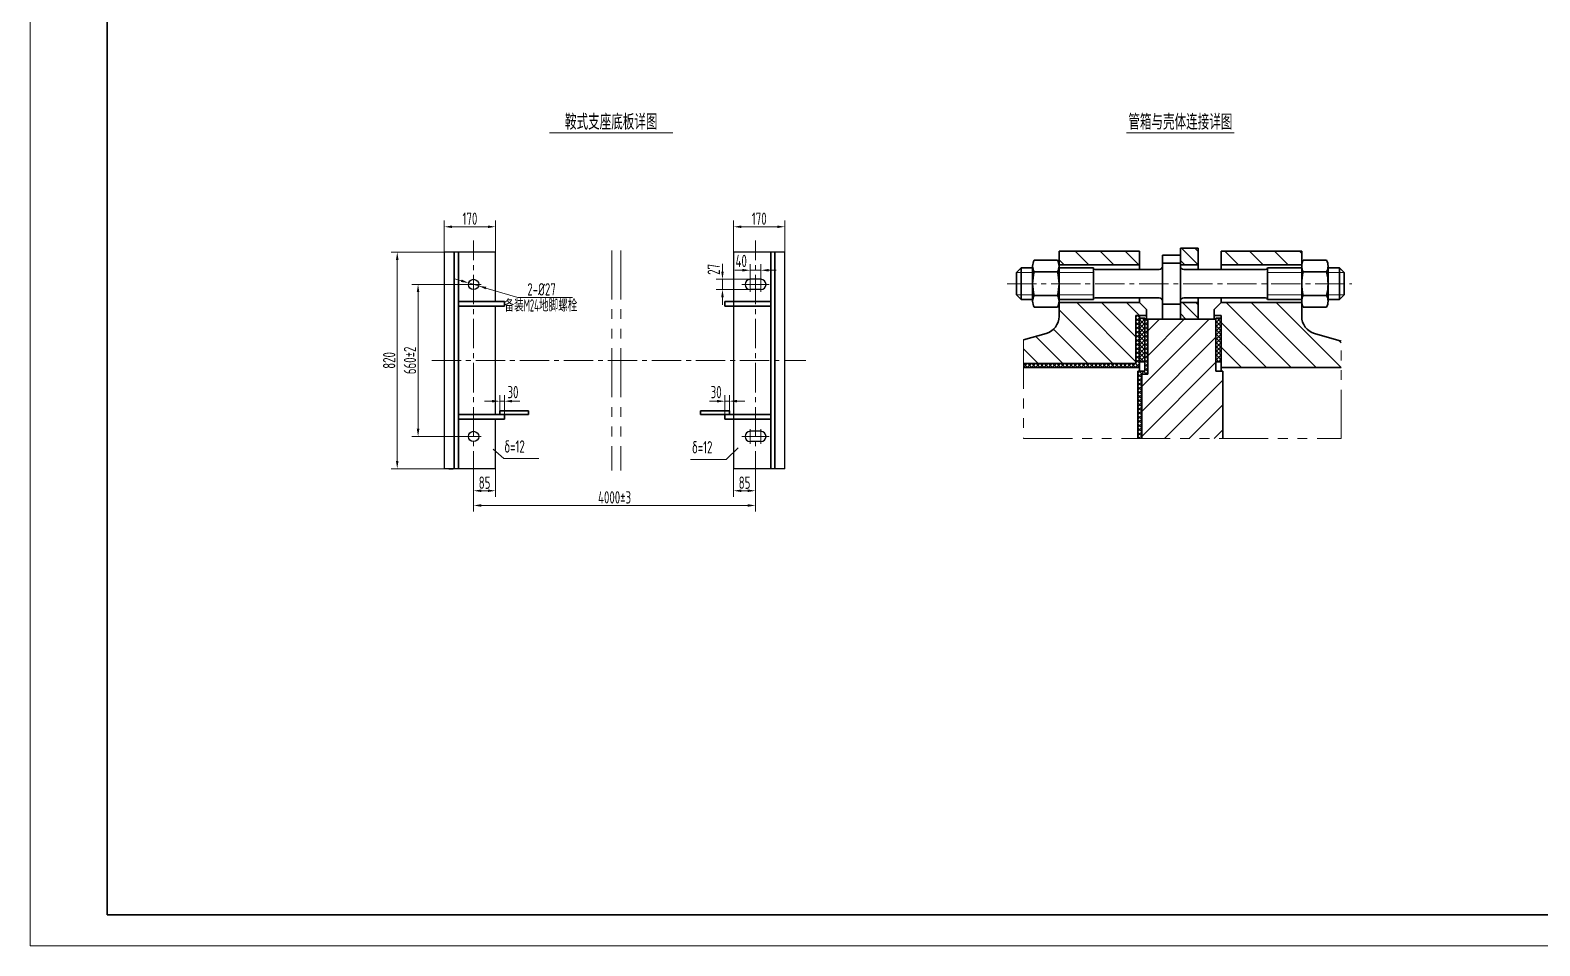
# Model space of a CAD drawing. Header units: millimetres. Extents: x 5765 to 6606, y -201 to 393.
# Drawn here: x 5765 to 6254.8, y -200.6 to 96.4 of the extents above; entities that cross this region are included whole.
import ezdxf
from ezdxf.enums import TextEntityAlignment as Align

# ---------------------------------------------------------------- set-up
doc = ezdxf.new("R2010")
doc.units = ezdxf.units.MM
doc.linetypes.add('CENTER2', pattern=[28.575, 19.05, -3.175, 3.175, -3.175])
doc.linetypes.add('PHANTOM2', pattern=[31.75, 15.875, -3.175, 3.175, -3.175, 3.175, -3.175])
for name, color, linetype, lineweight in [('1粗实线', 7, 'Continuous', 35), ('2细实线', 3, 'Continuous', 13), ('3中心线', 1, 'CENTER2', 13), ('5双点划线', 2, 'PHANTOM2', 13), ('6剖面线', 6, 'Continuous', 13), ('7文本', 2, 'Continuous', 13), ('8标注', 3, 'Continuous', 13), ('9图表', 4, 'Continuous', 13)]:
    doc.layers.add(name, color=color, linetype=linetype, lineweight=lineweight)
doc.styles.add('lanpec', font='bpec_e.shx', dxfattribs={"width": 0.75, "bigfont": 'hztxt.shx'})
doc.styles.add('lanpec-dim', font='bpec_e.shx', dxfattribs={"width": 0.75})
doc.dimstyles.new('lanpec', dxfattribs={"dimtxt": 4, "dimasz": 2.5, "dimexe": 2, "dimexo": 0, "dimtad": 1, "dimdsep": 46, "dimtxsty": 'lanpec-dim', "dimcen": 2.5, "dimclrd": 256, "dimclre": 256, "dimclrt": 256, "dimazin": 0, "dimtfac": 1, "dimtmove": 0, "dimatfit": 3, "dimfxl": 1, "dimlwd": -1, "dimlwe": -1, "dimarcsym": 0})
doc.dimstyles.new('lanpec$3', dxfattribs={"dimtxt": 4, "dimasz": 2.5, "dimexe": 2, "dimexo": 0, "dimtad": 1, "dimtih": 1, "dimtoh": 1, "dimdsep": 46, "dimtxsty": 'lanpec-dim', "dimcen": 2.5, "dimclrd": 256, "dimclre": 256, "dimclrt": 256, "dimazin": 0, "dimtfac": 1, "dimtmove": 0, "dimatfit": 3, "dimfxl": 1, "dimlwd": -1, "dimlwe": -1, "dimarcsym": 0})
pattern_1 = [(135, (5413.7697, 1442.4424), (-4.041115, -4.041115), [])]
pattern_2 = [(45, (4549.5755, 1411.539), (-0.6735192, 0.6735192), []), (135, (4549.5755, 1411.539), (-0.6735192, -0.6735192), [])]
pattern_3 = [(45, (5413.7697, 1442.4424), (-0.6735192, 0.6735192), []), (135, (5413.7697, 1442.4424), (-0.6735192, -0.6735192), [])]

# ---------------------------------------------------------------- blocks, each defined once
blk = doc.blocks.new('A1')
at = {"layer": '1粗实线'}
blk.add_lwpolyline([(-816, 10), (-10, 10), (-10, 584), (-816, 584)], close=True, dxfattribs=at)
at = {"layer": '9图表'}
blk.add_lwpolyline([(-841, 0), (0, 0), (0, 594), (-841, 594)], close=True, dxfattribs=at)
blk = doc.blocks.new('*U25')
at = {"layer": '2细实线'}
blk.add_line((-17.5, 0), (17.5, 0), dxfattribs=at)
at = {"layer": '7文本', "style": 'lanpec', "width": 0.75}
for tag, height, p in [('节点图名称', 5, (0, 3.5)), ('比例', 4, (0, -3.25))]:
    blk.add_attdef(tag, text='', height=height, dxfattribs=at).set_placement(p, align=Align.MIDDLE_CENTER)
blk = doc.blocks.new('*D29')
at = {"layer": '8标注', "transparency": 16777216}
for p, q in [((5899.36, 24.44), (5899.36, 34.68)), ((5916, 24.44), (5916, 34.68)), ((5901.86, 32.68), (5913.5, 32.68))]:
    blk.add_line(p, q, dxfattribs=at)
for points in [[(5901.86, 33.09), (5901.86, 32.26), (5899.36, 32.68)], [(5913.5, 33.09), (5913.5, 32.26), (5916, 32.68)]]:
    blk.add_solid(points, dxfattribs=at)
at = {"layer": 'Defpoints', "color": 0, "transparency": 16777216}
for p in [(5916, 32.68), (5899.36, 24.44), (5916, 24.44)]:
    blk.add_point(p, dxfattribs=at)
at = {"layer": '8标注', "transparency": 16777216, "insert": (5907.68, 35.3), "char_height": 4, "attachment_point": 5, "style": 'lanpec-dim'}
blk.add_mtext('170', dxfattribs=at)
blk = doc.blocks.new('*D55')
at = {"layer": '8标注', "transparency": 16777216}
for p, q in [((5993.23, 24.44), (5993.23, 34.68)), ((6009.86, 24.44), (6009.86, 34.68)), ((5995.73, 32.68), (6007.36, 32.68))]:
    blk.add_line(p, q, dxfattribs=at)
for points in [[(5995.73, 33.09), (5995.73, 32.26), (5993.23, 32.68)], [(6007.36, 33.09), (6007.36, 32.26), (6009.86, 32.68)]]:
    blk.add_solid(points, dxfattribs=at)
at = {"layer": 'Defpoints', "color": 0, "transparency": 16777216}
for p in [(6009.86, 32.68), (5993.23, 24.44), (6009.86, 24.44)]:
    blk.add_point(p, dxfattribs=at)
at = {"layer": '8标注', "transparency": 16777216, "insert": (6001.54, 35.3), "char_height": 4, "attachment_point": 5, "style": 'lanpec-dim'}
blk.add_mtext('170', dxfattribs=at)
blk = doc.blocks.new('*D30')
at = {"layer": '8标注', "transparency": 16777216}
for p, q in [((5908.88, -49.61), (5908.88, -59.73)), ((6000.34, -49.61), (6000.34, -59.73)), ((5911.38, -57.73), (5997.84, -57.73))]:
    blk.add_line(p, q, dxfattribs=at)
for points in [[(5911.38, -57.31), (5911.38, -58.15), (5908.88, -57.73)], [(5997.84, -57.31), (5997.84, -58.15), (6000.34, -57.73)]]:
    blk.add_solid(points, dxfattribs=at)
at = {"layer": 'Defpoints', "color": 0, "transparency": 16777216}
for p in [(5908.88, -49.61), (6000.34, -49.61), (6000.34, -57.73)]:
    blk.add_point(p, dxfattribs=at)
at = {"layer": '8标注', "transparency": 16777216, "insert": (5954.61, -55.1), "char_height": 4, "attachment_point": 5, "style": 'lanpec-dim'}
blk.add_mtext('4000%%P3', dxfattribs=at)
blk = doc.blocks.new('*D31')
at = {"layer": '8标注', "transparency": 16777216}
for p, q in [((5989.61, 18.14), (5989.61, 20.64)), ((5998.61, 15.64), (5987.61, 15.64)), ((5989.61, 15.64), (5989.61, 12.32)), ((5998.61, 12.32), (5987.61, 12.32)), ((5989.61, 9.82), (5989.61, 7.32))]:
    blk.add_line(p, q, dxfattribs=at)
for points in [[(5989.2, 18.14), (5990.03, 18.14), (5989.61, 15.64)], [(5989.2, 9.82), (5990.03, 9.82), (5989.61, 12.32)]]:
    blk.add_solid(points, dxfattribs=at)
at = {"layer": 'Defpoints', "color": 0, "transparency": 16777216}
for p in [(5998.61, 15.64), (5989.61, 12.32), (5998.61, 12.32)]:
    blk.add_point(p, dxfattribs=at)
at = {"layer": '8标注', "transparency": 16777216, "insert": (5986.78, 18.86), "char_height": 4, "attachment_point": 5, "rotation": 90, "style": 'lanpec-dim'}
blk.add_mtext('27', dxfattribs=at)
blk = doc.blocks.new('*D32')
at = {"layer": '8标注', "transparency": 16777216}
for p, q in [((5998.61, 15.64), (5998.61, 20.58)), ((6002.08, 15.64), (6002.08, 20.58)), ((5996.11, 18.58), (5993.61, 18.58)), ((6002.08, 18.58), (5998.61, 18.58)), ((6004.58, 18.58), (6007.08, 18.58))]:
    blk.add_line(p, q, dxfattribs=at)
for points in [[(5996.11, 19), (5996.11, 18.16), (5998.61, 18.58)], [(6004.58, 19), (6004.58, 18.16), (6002.08, 18.58)]]:
    blk.add_solid(points, dxfattribs=at)
at = {"layer": 'Defpoints', "color": 0, "transparency": 16777216}
for p in [(5998.61, 18.58), (5998.61, 15.64), (6002.08, 15.64)]:
    blk.add_point(p, dxfattribs=at)
at = {"layer": '8标注', "transparency": 16777216, "insert": (5995.69, 21.58), "char_height": 4, "attachment_point": 5, "style": 'lanpec-dim'}
blk.add_mtext('40', dxfattribs=at)
blk = doc.blocks.new('*D33')
at = {"layer": '8标注', "transparency": 16777216}
for p, q in [((5906.39, 13.98), (5888.86, 13.98)), ((5890.86, 11.48), (5890.86, -32.84)), ((5906.39, -35.34), (5888.86, -35.34))]:
    blk.add_line(p, q, dxfattribs=at)
for points in [[(5890.44, 11.48), (5891.28, 11.48), (5890.86, 13.98)], [(5890.44, -32.84), (5891.28, -32.84), (5890.86, -35.34)]]:
    blk.add_solid(points, dxfattribs=at)
at = {"layer": 'Defpoints', "color": 0, "transparency": 16777216}
for p in [(5906.39, 13.98), (5890.86, -35.34), (5906.39, -35.34)]:
    blk.add_point(p, dxfattribs=at)
at = {"layer": '8标注', "transparency": 16777216, "insert": (5888.24, -10.68), "char_height": 4, "attachment_point": 5, "rotation": 90, "style": 'lanpec-dim'}
blk.add_mtext('660%%P2', dxfattribs=at)
blk = doc.blocks.new('*D34')
at = {"layer": '8标注', "transparency": 16777216}
for p, q in [((5899.36, 24.44), (5882.1, 24.44)), ((5884.1, -43.3), (5884.1, 21.94)), ((5899.36, -45.8), (5882.1, -45.8))]:
    blk.add_line(p, q, dxfattribs=at)
for points in [[(5883.69, 21.94), (5884.52, 21.94), (5884.1, 24.44)], [(5883.69, -43.3), (5884.52, -43.3), (5884.1, -45.8)]]:
    blk.add_solid(points, dxfattribs=at)
at = {"layer": 'Defpoints', "color": 0, "transparency": 16777216}
for p in [(5884.1, 24.44), (5899.36, 24.44), (5899.36, -45.8)]:
    blk.add_point(p, dxfattribs=at)
at = {"layer": '8标注', "transparency": 16777216, "insert": (5881.48, -10.68), "char_height": 4, "attachment_point": 5, "rotation": 90, "style": 'lanpec-dim'}
blk.add_mtext('820', dxfattribs=at)
blk = doc.blocks.new('*D35')
at = {"layer": '8标注', "transparency": 16777216}
for p, q in [((5908.88, -45.8), (5908.88, -54.95)), ((5916, -45.8), (5916, -54.95)), ((5911.38, -52.95), (5913.5, -52.95))]:
    blk.add_line(p, q, dxfattribs=at)
for points in [[(5911.38, -52.54), (5911.38, -53.37), (5908.88, -52.95)], [(5913.5, -52.54), (5913.5, -53.37), (5916, -52.95)]]:
    blk.add_solid(points, dxfattribs=at)
at = {"layer": 'Defpoints', "color": 0, "transparency": 16777216}
for p in [(5908.88, -45.8), (5916, -45.8), (5916, -52.95)]:
    blk.add_point(p, dxfattribs=at)
at = {"layer": '8标注', "transparency": 16777216, "insert": (5912.44, -50.33), "char_height": 4, "attachment_point": 5, "style": 'lanpec-dim'}
blk.add_mtext('85', dxfattribs=at)
blk = doc.blocks.new('*D36')
at = {"layer": '8标注', "transparency": 16777216}
for p, q in [((5993.23, -45.8), (5993.23, -54.95)), ((6000.34, -45.8), (6000.34, -54.95)), ((5997.84, -52.95), (5995.73, -52.95))]:
    blk.add_line(p, q, dxfattribs=at)
for points in [[(5995.73, -52.54), (5995.73, -53.37), (5993.23, -52.95)], [(5997.84, -52.54), (5997.84, -53.37), (6000.34, -52.95)]]:
    blk.add_solid(points, dxfattribs=at)
at = {"layer": 'Defpoints', "color": 0, "transparency": 16777216}
for p in [(5993.23, -45.8), (6000.34, -45.8), (5993.23, -52.95)]:
    blk.add_point(p, dxfattribs=at)
at = {"layer": '8标注', "transparency": 16777216, "insert": (5996.78, -50.33), "char_height": 4, "attachment_point": 5, "style": 'lanpec-dim'}
blk.add_mtext('85', dxfattribs=at)
blk = doc.blocks.new('*D56')
at = {"layer": '8标注', "transparency": 16777216}
for p, q in [((5904.89, 15.16), (5902.49, 15.86)), ((5907.29, 14.45), (5910.48, 13.51)), ((5923.23, 9.75), (5912.87, 12.81)), ((5938, 9.75), (5923.23, 9.75))]:
    blk.add_line(p, q, dxfattribs=at)
for points in [[(5905, 15.56), (5904.77, 14.76), (5907.29, 14.45)], [(5912.99, 13.2), (5912.76, 12.41), (5910.48, 13.51)]]:
    blk.add_solid(points, dxfattribs=at)
at = {"layer": 'Defpoints', "color": 0, "transparency": 16777216}
for p in [(5907.29, 14.45), (5910.48, 13.51)]:
    blk.add_point(p, dxfattribs=at)
at = {"layer": '8标注', "transparency": 16777216, "insert": (5930.93, 12.38), "char_height": 4, "attachment_point": 5, "style": 'lanpec-dim'}
blk.add_mtext('2-%%C27', dxfattribs=at)
blk = doc.blocks.new('*D57')
at = {"layer": '8标注', "transparency": 16777216}
for p, q in [((5914.87, -23.9), (5912.37, -23.9)), ((5917.37, -26.99), (5917.37, -21.9)), ((5917.37, -23.9), (5918.86, -23.9)), ((5918.86, -28.26), (5918.86, -21.9)), ((5921.36, -23.9), (5923.86, -23.9))]:
    blk.add_line(p, q, dxfattribs=at)
for points in [[(5914.87, -23.48), (5914.87, -24.32), (5917.37, -23.9)], [(5921.36, -23.48), (5921.36, -24.32), (5918.86, -23.9)]]:
    blk.add_solid(points, dxfattribs=at)
at = {"layer": 'Defpoints', "color": 0, "transparency": 16777216}
for p in [(5918.86, -23.9), (5917.37, -26.99), (5918.86, -28.26)]:
    blk.add_point(p, dxfattribs=at)
at = {"layer": '8标注', "transparency": 16777216, "insert": (5921.65, -20.95), "char_height": 4, "attachment_point": 5, "style": 'lanpec-dim'}
blk.add_mtext('30', dxfattribs=at)
blk = doc.blocks.new('*D37')
at = {"layer": '8标注', "transparency": 16777216}
for p, q in [((5987.86, -23.9), (5985.36, -23.9)), ((5990.36, -28.26), (5990.36, -21.9)), ((5991.85, -23.9), (5990.36, -23.9)), ((5991.85, -26.99), (5991.85, -21.9)), ((5994.35, -23.9), (5996.85, -23.9))]:
    blk.add_line(p, q, dxfattribs=at)
for points in [[(5987.86, -23.48), (5987.86, -24.32), (5990.36, -23.9)], [(5994.35, -23.48), (5994.35, -24.32), (5991.85, -23.9)]]:
    blk.add_solid(points, dxfattribs=at)
at = {"layer": 'Defpoints', "color": 0, "transparency": 16777216}
for p in [(5990.36, -23.9), (5990.36, -28.26), (5991.85, -26.99)]:
    blk.add_point(p, dxfattribs=at)
at = {"layer": '8标注', "transparency": 16777216, "insert": (5987.57, -20.95), "char_height": 4, "attachment_point": 5, "style": 'lanpec-dim'}
blk.add_mtext('30', dxfattribs=at)
blk = doc.blocks.new('*U28')
at = {"layer": '2细实线'}
blk.add_line((-20, 0), (20, 0), dxfattribs=at)
at = {"layer": '7文本', "style": 'lanpec', "width": 0.75}
for tag, height, p in [('节点图名称', 5, (0, 3.5)), ('比例', 4, (0, -3.25))]:
    blk.add_attdef(tag, text='', height=height, dxfattribs=at).set_placement(p, align=Align.MIDDLE_CENTER)

msp = doc.modelspace()

# ---------------------------------------------------------------- hatches: boundary and pattern name
at = {"layer": '6剖面线', "ltscale": 0.5}
h = msp.add_hatch(dxfattribs=at)
h.set_pattern_fill('ANSI31', color=256, scale=1.8, angle=90, style=0)
h.set_pattern_definition(pattern_1)
h.paths.add_polyline_path([(6124.911, 20.322), (6124.911, 24.777), (6098.799, 24.777), (6098.799, 20.322)])
edge = h.paths.add_edge_path()
edge.add_line((6123.739, 3.887), (6127.215, 3.887))
edge.add_line((6127.215, 3.887), (6127.215, 5.807))
edge.add_line((6127.215, 5.807), (6124.911, 8.111))
edge.add_line((6124.911, 8.111), (6098.799, 8.111))
edge.add_line((6098.799, 8.111), (6098.799, 3.624))
edge.add_arc((6093.039, 3.624), 5.76, -74.0546, 0, ccw=False)
edge.add_line((6094.622, -1.915), (6087.272, -4.014))
edge.add_line((6087.272, -4.014), (6087.272, -11.673))
edge.add_line((6087.272, -11.673), (6123.739, -11.673))
edge.add_line((6123.739, -11.673), (6123.739, 3.887))
h = msp.add_hatch(dxfattribs=at)
h.set_pattern_fill('ANSI31', color=256, scale=0.96, angle=90, style=0)
h.set_pattern_definition([(135, (-8401.272, -2581.7638), (-2.1552615, -2.1552615), [])])
h.paths.add_polyline_path([(6143.919, 25.737), (6138.159, 25.737), (6138.159, 20.322), (6143.919, 20.322)])
h.paths.add_polyline_path([(6143.919, 8.111), (6138.159, 8.111), (6138.159, 2.735), (6143.919, 2.735)])
h = msp.add_hatch(dxfattribs=at)
h.set_pattern_fill('ANSI31', color=256, scale=1.8, angle=90, style=0)
h.set_pattern_definition(pattern_1)
h.paths.add_polyline_path([(6181.697, -1.915, -0.3348603), (6177.519, 3.624), (6177.519, 8.111), (6151.407, 8.111), (6149.103, 5.807), (6149.103, 3.887), (6151.407, 3.887), (6151.407, -13.009), (6190.364, -13.009), (6190.364, -4.391)])
h.paths.add_polyline_path([(6151.407, 24.777), (6151.407, 20.322), (6177.519, 20.322), (6177.519, 24.777)])
h = msp.add_hatch(dxfattribs=at)
h.set_pattern_fill('ANSI37', color=256, scale=0.3, style=0)
h.set_pattern_definition(pattern_2)
h.paths.add_polyline_path([(6087.272, -11.673), (6087.272, -13.009), (6124.911, -13.009), (6124.911, 3.887), (6123.739, 3.887), (6123.739, -11.673)])
h = msp.add_hatch(dxfattribs=at)
h.set_pattern_fill('ANSI37', color=256, scale=0.3, style=0)
h.set_pattern_definition(pattern_2)
h.paths.add_polyline_path([(6124.335, -36.049), (6125.636, -36.049), (6125.636, -15.148), (6127.56, -15.148), (6127.56, 2.735), (6126.639, 2.735), (6126.639, -14.185), (6124.335, -14.185)])
h = msp.add_hatch(dxfattribs=at)
h.set_pattern_fill('ANSI37', color=256, scale=0.3, style=0)
h.set_pattern_definition(pattern_3)
h.paths.add_polyline_path([(6124.911, -11.089), (6126.639, -11.089), (6126.639, 2.991), (6124.911, 2.991)])
at = {"layer": '6剖面线'}
h = msp.add_hatch(dxfattribs=at)
h.set_pattern_fill('ANSI31', color=256, scale=1.8, angle=180, style=0)
h.set_pattern_definition([(225, (6125.865, -18.912), (4.0411, -4.0411), [])])
h.paths.add_polyline_path([(6127.56, 2.735), (6127.56, -15.148), (6126.639, -15.148), (6126.639, -36.049), (6151.983, -36.049), (6151.983, -14.185), (6149.679, -14.185), (6149.679, 2.735)])
h.paths.add_polyline_path([(6126.639, -15.148), (6125.636, -15.148), (6125.636, -36.049), (6126.639, -36.049)])
at = {"layer": '6剖面线', "ltscale": 0.5}
h = msp.add_hatch(dxfattribs=at)
h.set_pattern_fill('ANSI37', color=256, scale=0.3, style=0)
h.set_pattern_definition(pattern_3)
h.paths.add_polyline_path([(6151.407, 2.991), (6149.679, 2.991), (6149.679, -11.089), (6151.407, -11.089)])

# ---------------------------------------------------------------- linework, layer by layer
for p, q in [((5915.997, 24.438), (5899.365, 24.438)), ((5899.365, 24.438), (5899.365, -45.796)), ((5915.997, 8.39), (5915.997, 24.438)), ((6009.858, 24.438), (5993.226, 24.438)), ((5993.226, 24.438), (5993.226, -45.796)), ((6009.858, -45.796), (6009.858, 24.438)), ((6002.076, 15.644), (5998.608, 15.644)), ((6002.076, 12.318), (5998.608, 12.318)), ((5915.997, -28.263), (5915.997, 6.905)), ((5915.997, -45.796), (5915.997, -29.748)), ((6002.076, -33.676), (5998.608, -33.676)), ((6002.076, -37.002), (5998.608, -37.002)), ((5915.997, -45.796), (5899.365, -45.796)), ((5900.805, -45.796), (5902.245, -45.796)), ((6009.858, -45.796), (5993.226, -45.796))]:
    msp.add_line(p, q)
at = {"ltscale": 2}
for centre in [(5908.881, 13.981), (5908.881, -35.339)]:
    msp.add_circle(centre, 1.663, dxfattribs=at)
for centre, start, end in [((5998.608, 13.981), 90, 270), ((6002.076, 13.981), 270, 90), ((5998.608, -35.339), 90, 270), ((6002.076, -35.339), 270, 90)]:
    msp.add_arc(centre, 1.663, start, end)
at = {"layer": '1粗实线'}
for p, q in [((6098.799, 24.777), (6124.911, 24.777)), ((6098.799, 24.777), (6098.799, 3.624)), ((6124.911, 24.777), (6124.911, 18.786)), ((6143.919, 25.737), (6138.159, 25.737)), ((6138.159, 25.737), (6138.159, 2.735)), ((6143.919, 18.786), (6143.919, 25.737)), ((6177.519, 24.777), (6151.407, 24.777)), ((6151.407, 24.777), (6151.407, 18.786)), ((6177.519, 24.777), (6177.519, 3.624)), ((5902.591, 24.438), (5902.591, -45.796)), ((5903.953, 24.438), (5903.953, -45.796)), ((6005.27, 24.438), (6005.27, -45.796)), ((6006.632, 24.438), (6006.632, -45.796)), ((6090.236, 8.514), (6090.236, 19.919)), ((6098.266, 21.82), (6090.769, 21.82)), ((6098.799, 20.322), (6124.911, 20.322)), ((6098.799, 8.514), (6098.799, 19.919)), ((6132.399, 23.433), (6138.159, 23.433)), ((6132.399, 23.433), (6132.399, 2.735)), ((6132.399, 20.832), (6138.159, 20.832)), ((6138.159, 20.322), (6143.919, 20.322)), ((6138.159, 19.938), (6138.159, 19.977)), ((6177.519, 20.322), (6151.407, 20.322)), ((6177.519, 8.514), (6177.519, 19.919)), ((6185.611, 21.82), (6177.991, 21.82)), ((6186.082, 8.514), (6186.082, 19.919)), ((6086.511, 19.401), (6084.975, 17.865)), ((6084.975, 17.865), (6084.975, 10.569)), ((6090.236, 19.401), (6086.511, 19.401)), ((6086.511, 19.401), (6086.511, 9.033)), ((6098.266, 18.018), (6090.769, 18.018)), ((6109.935, 19.401), (6098.799, 19.401)), ((6109.935, 19.401), (6109.935, 9.033)), ((6109.935, 19.401), (6109.935, 19.362)), ((6110.511, 18.786), (6131.247, 18.786)), ((6139.311, 18.786), (6165.807, 18.786)), ((6166.383, 19.401), (6177.519, 19.401)), ((6166.383, 19.401), (6166.383, 9.033)), ((6166.383, 19.401), (6166.383, 19.362)), ((6185.611, 18.018), (6177.991, 18.018)), ((6186.082, 19.401), (6189.807, 19.401)), ((6189.807, 19.401), (6191.343, 17.865)), ((6189.807, 19.401), (6189.807, 9.033)), ((6191.343, 17.865), (6191.343, 10.569)), ((6086.511, 9.033), (6084.975, 10.569)), ((6098.266, 10.415), (6090.769, 10.415)), ((6185.611, 10.415), (6177.991, 10.415)), ((6189.807, 9.033), (6191.343, 10.569)), ((5903.953, 8.39), (5918.862, 8.39)), ((5903.953, 6.905), (5918.862, 6.905)), ((5918.862, 8.39), (5918.862, 6.905)), ((6005.27, 8.39), (5990.36, 8.39)), ((5990.36, 8.39), (5990.36, 6.905)), ((6005.27, 6.905), (5990.36, 6.905)), ((6090.236, 9.033), (6086.511, 9.033)), ((6098.266, 6.613), (6090.769, 6.613)), ((6109.935, 9.033), (6098.799, 9.033)), ((6124.911, 8.111), (6098.799, 8.111)), ((6110.511, 9.647), (6131.247, 9.647)), ((6124.911, 9.647), (6124.911, 8.111)), ((6124.911, 8.111), (6127.215, 5.807)), ((6127.215, 5.807), (6127.215, 2.735)), ((6132.399, 7.601), (6138.159, 7.601)), ((6138.159, 8.111), (6143.919, 8.111)), ((6139.311, 9.647), (6165.807, 9.647)), ((6143.919, 2.735), (6143.919, 9.647)), ((6151.407, 8.111), (6149.103, 5.807)), ((6149.103, 5.807), (6149.103, 2.735)), ((6151.407, 9.647), (6151.407, 8.111)), ((6151.407, 8.111), (6177.519, 8.111)), ((6166.383, 9.033), (6177.519, 9.033)), ((6185.611, 6.613), (6177.991, 6.613)), ((6186.082, 9.033), (6189.807, 9.033)), ((6123.739, 3.887), (6127.215, 3.887)), ((6123.739, 3.887), (6123.739, -11.673)), ((6124.911, 3.887), (6124.911, -14.185)), ((6124.911, 2.991), (6126.639, 2.991)), ((6126.639, 2.991), (6126.639, -14.185)), ((6126.639, 2.927), (6126.639, -11.089)), ((6126.639, 2.735), (6149.679, 2.735)), ((6127.56, 2.735), (6127.56, -15.148)), ((6151.407, 3.887), (6149.103, 3.887)), ((6151.407, 2.991), (6149.679, 2.991)), ((6149.679, 2.991), (6149.679, -11.089)), ((6149.679, 2.927), (6149.679, -14.185)), ((6151.407, 3.887), (6151.407, -14.185)), ((6087.272, -4.014), (6094.622, -1.915)), ((6190.364, -4.391), (6181.697, -1.915)), ((6087.272, -11.673), (6123.739, -11.673)), ((6087.272, -13.009), (6124.911, -13.009)), ((6126.639, -14.185), (6124.335, -14.185)), ((6124.335, -14.185), (6124.335, -36.049)), ((6126.639, -11.089), (6124.911, -11.089)), ((6149.679, -11.089), (6151.407, -11.089)), ((6149.679, -14.185), (6151.983, -14.185)), ((6151.407, -13.009), (6190.364, -13.009)), ((6151.983, -14.185), (6151.983, -36.049)), ((6125.636, -15.148), (6125.636, -36.049)), ((6127.56, -15.148), (6125.636, -15.148)), ((5903.953, -28.263), (5918.862, -28.263)), ((5916.693, -28.263), (5926.704, -28.263)), ((5917.37, -28.263), (5917.37, -26.995)), ((5917.37, -26.995), (5926.704, -26.995)), ((5918.862, -29.748), (5918.862, -28.263)), ((5926.704, -26.995), (5926.704, -28.263)), ((5991.853, -26.995), (5982.519, -26.995)), ((5982.519, -26.995), (5982.519, -28.263)), ((5992.53, -28.263), (5982.519, -28.263)), ((6005.27, -28.263), (5990.36, -28.263)), ((5990.36, -29.748), (5990.36, -28.263)), ((5991.853, -26.995), (5991.853, -28.263)), ((5903.953, -29.748), (5918.862, -29.748)), ((6005.27, -29.748), (5990.36, -29.748))]:
    msp.add_line(p, q, dxfattribs=at)
for centre, radius, start, end in [((6093.892, 19.919), 3.656, 148.67241, 211.32759), ((6095.143, 19.919), 3.656, 328.67241, 31.32759), ((6131.247, 19.938), 1.152, 270, 0), ((6139.311, 19.938), 1.152, 180, 270), ((6181.584, 19.919), 4.065, 152.12072, 207.87928), ((6182.017, 19.919), 4.065, 332.12072, 27.87928), ((6104.06, 14.217), 13.824, 164.03799, 195.96201), ((6084.975, 14.217), 13.824, 344.03799, 15.96201), ((6110.511, 19.362), 0.576, 180, 270), ((6165.807, 19.362), 0.576, 270, 0), ((6193.071, 14.217), 15.552, 165.851, 194.149), ((6170.53, 14.217), 15.552, 345.851, 14.149), ((6093.892, 8.514), 3.656, 148.67241, 211.32759), ((6095.143, 8.514), 3.656, 328.67241, 31.32759), ((6181.584, 8.514), 4.065, 152.12072, 207.87928), ((6182.017, 8.514), 4.065, 332.12072, 27.87928), ((6110.511, 9.071), 0.576, 90, 180), ((6131.247, 8.495), 1.152, 0, 90), ((6139.311, 8.495), 1.152, 90, 180), ((6165.807, 9.071), 0.576, 0, 90), ((6093.039, 3.624), 5.76, 285.9454, 0), ((6183.279, 3.624), 5.76, 180, 254.0546)]:
    msp.add_arc(centre, radius, start, end, dxfattribs=at)
at = {"layer": '2细实线'}
for p, q in [((6084.975, 17.865), (6090.236, 17.865)), ((6098.799, 17.865), (6109.935, 17.865)), ((6177.519, 17.865), (6166.383, 17.865)), ((6191.343, 17.865), (6186.082, 17.865)), ((6084.975, 10.569), (6090.236, 10.569)), ((6098.799, 10.569), (6109.935, 10.569)), ((6177.519, 10.569), (6166.383, 10.569)), ((6191.343, 10.569), (6186.082, 10.569)), ((5934.968, 9.755), (5940.975, 9.755))]:
    msp.add_line(p, q, dxfattribs=at)
at = {"layer": '3中心线', "ltscale": 0.5}
for p, q in [((5908.881, -49.608), (5908.881, 28.25)), ((6000.342, -49.608), (6000.342, 28.25)), ((6081.929, 14.217), (6193.762, 14.217)), ((5895.275, -10.679), (6016.677, -10.679))]:
    msp.add_line(p, q, dxfattribs=at)
at = {"layer": '3中心线'}
for p, q in [((5998.608, 11.577), (5998.608, 16.385)), ((6002.076, 11.577), (6002.076, 16.385)), ((5911.375, 13.981), (5906.386, 13.981)), ((5995.893, 13.981), (6004.791, 13.981)), ((5998.608, -32.935), (5998.608, -37.743)), ((6002.076, -32.935), (6002.076, -37.743)), ((5911.375, -35.339), (5906.386, -35.339)), ((5995.893, -35.339), (6004.791, -35.339))]:
    msp.add_line(p, q, dxfattribs=at)
at = {"layer": '5双点划线'}
for p, q in [((5953.739, 25.007), (5953.739, -46.365)), ((5956.596, 25.007), (5956.596, -46.365)), ((6087.272, -4.014), (6087.272, -36.049)), ((6190.364, -36.049), (6190.364, -4.391)), ((6087.272, -36.049), (6190.364, -36.049))]:
    msp.add_line(p, q, dxfattribs=at)
at = {"layer": '8标注'}
for p, q in [((5990.861, -42.764), (5994.749, -39.033)), ((5918.657, -42.51), (5915.238, -39.496)), ((5918.657, -42.51), (5930.091, -42.51)), ((5979.215, -42.764), (5990.861, -42.764))]:
    msp.add_line(p, q, dxfattribs=at)

# ---------------------------------------------------------------- block references
for name, p, values in [('*U28', (5953.52, 63.172), {'节点图名称': '鞍式支座底板详图'}), ('*U25', (6138.159, 63.16), {'节点图名称': '管箱与壳体连接详图'})]:
    msp.add_blockref(name, p).add_auto_attribs(values)
at = {"layer": '2细实线'}
msp.add_blockref('A1', (6606.028, -200.559), dxfattribs=at)

# ---------------------------------------------------------------- texts
at = {"layer": '7文本', "style": 'lanpec', "width": 0.6}
msp.add_text('备装M24地脚螺栓', height=4, dxfattribs=at).set_placement((5930.717, 5.176), align=Align.CENTER)
at = {"layer": '7文本', "style": 'lanpec', "width": 0.75}
for p in [(5918.863, -40.59), (5979.743, -40.844)]:
    msp.add_text('δ=12', height=4, dxfattribs=at).set_placement(p)

# ---------------------------------------------------------------- dimensions: what is measured, and where the dimension line sits
at = {"layer": '8标注'}
for base, p1, p2, text, picture, middle in [((5915.997, 32.677), (5899.365, 24.438), (5915.997, 24.438), '170', '*D29', (5907.681, 35.302)), ((6009.858, 32.677), (5993.226, 24.438), (6009.858, 24.438), '170', '*D55', (6001.542, 35.302)), ((5993.226, -52.955), (6000.342, -45.796), (5993.226, -45.796), '85', '*D36', (5996.784, -50.33)), ((6000.342, -57.73), (5908.881, -49.608), (6000.342, -49.608), '4000%%P3', '*D30', (5954.611, -55.105))]:
    dim = msp.add_linear_dim(base=base, p1=p1, p2=p2, text=text, dimstyle='lanpec', dxfattribs=at)
    dim.commit()
    dim.dimension.update_dxf_attribs({"geometry": picture, "text_midpoint": middle})
for base, p1, p2, angle, text, picture, middle in [((5884.104, 24.438), (5899.365, -45.796), (5899.365, 24.438), 90, '820', '*D34', (5881.479, -10.679)), ((5890.861, -35.339), (5906.386, 13.981), (5906.386, -35.339), 90, '660%%P2', '*D33', (5888.236, -10.679)), ((5915.997, -52.955), (5908.881, -45.796), (5915.997, -45.796), 180, '85', '*D35', (5912.439, -50.33))]:
    dim = msp.add_linear_dim(base=base, p1=p1, p2=p2, angle=angle, text=text, dimstyle='lanpec', dxfattribs=at)
    dim.commit()
    dim.dimension.update_dxf_attribs({"geometry": picture, "text_midpoint": middle})
for base, p1, p2, angle, text, picture, middle in [((5989.612, 12.318), (5998.608, 15.644), (5998.608, 12.318), 90, '27', '*D31', (5986.783, 18.863)), ((5998.608, 18.581), (6002.076, 15.644), (5998.608, 15.644), 180, '40', '*D32', (5995.686, 21.584)), ((5990.36, -23.899), (5991.853, -26.995), (5990.36, -28.263), 180, '30', '*D37', (5987.572, -20.949))]:
    dim = msp.add_linear_dim(base=base, p1=p1, p2=p2, angle=angle, text=text, dimstyle='lanpec', override={"dimtmove": 2}, dxfattribs=at)
    dim.commit()
    dim.dimension.update_dxf_attribs({"geometry": picture, "text_midpoint": middle, "dimtype": 160})
dim = msp.add_diameter_dim_2p(p1=(5907.285, 14.451), p2=(5910.476, 13.511), text='2-%%C27', dimstyle='lanpec$3', dxfattribs=at)
dim.commit()
dim.dimension.update_dxf_attribs({"geometry": '*D56', "text_midpoint": (5930.928, 9.755), "dimtype": 163})
dim = msp.add_linear_dim(base=(5918.862, -23.899), p1=(5917.37, -26.995), p2=(5918.862, -28.263), text='30', dimstyle='lanpec', override={"dimtmove": 2}, dxfattribs=at)
dim.commit()
dim.dimension.update_dxf_attribs({"geometry": '*D57', "text_midpoint": (5921.65, -20.949), "dimtype": 160})

doc.saveas('drawing.dxf')
